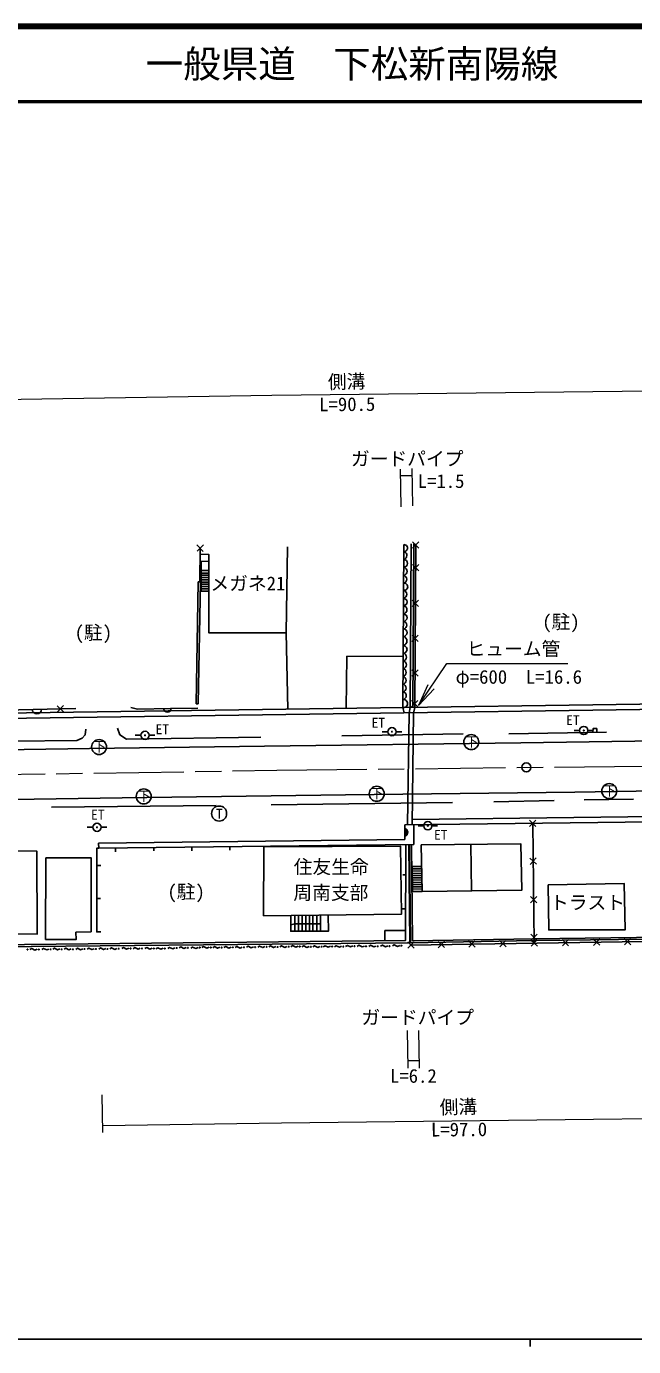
# Model space of a CAD drawing. Units: millimetres at full size, sheet at 1:1000; details may follow other scales. Extents: x -36168206 to 680000, y -213619760 to 380000.
# Drawn here: x 200837 to 281764, y 204000 to 380000 of the extents above; entities that cross this region are included whole.
import ezdxf
from ezdxf.enums import TextEntityAlignment as Align

# ---------------------------------------------------------------- set-up
doc = ezdxf.new("R2010")
doc.units = ezdxf.units.MM
doc.header["$LTSCALE"] = 1000
doc.linetypes.add('CHAIN', pattern=[18.5, 12, -1.5, 3.5, -1.5])
for name, color, linetype, lineweight in [('M-BGD', 7, 'Continuous', 25), ('M-BGD-EXST', 7, 'Continuous', 25), ('M-BMK', 2, 'CHAIN', 13), ('M-BMK-HTXT', 7, 'Continuous', 13), ('M-BMK-SRVR', 3, 'Continuous', 25), ('M-STR-HTXT', 7, 'Continuous', 13), ('M-STR-STRC', 7, 'Continuous', 25), ('M-TTL', 2, 'Continuous', 140), ('M-TTL-BAND', 7, 'Continuous', 25), ('M-TTL-LINE', 7, 'Continuous', 50)]:
    doc.layers.add(name, color=color, linetype=linetype, lineweight=lineweight)
doc.layers.add('M-TTL-TXT', color=7, linetype='Continuous')
doc.styles.add('ＭＳ ゴシック', font='')
doc.styles.get('ＭＳ ゴシック').set_extended_font_data('MS Gothic')

# ---------------------------------------------------------------- blocks, each defined once
blk = doc.blocks.new('open_arrow')
at = {"color": 0, "linetype": 'Continuous', "lineweight": -2}
blk.add_lwpolyline([(7.5, 1.25), (0, 0), (7.5, -1.25)], dxfattribs=at)

msp = doc.modelspace()

# ---------------------------------------------------------------- hatches: boundary and pattern name
at = {"layer": 'M-BGD'}
for points in [[(216602, 285494, 1), (216702, 285494, 1)], [(249512, 285975, 1), (249612, 285975, 1)], [(275073, 286138, 1), (275173, 286138, 1)], [(210198, 273233, 1), (210298, 273233, 1)], [(251274, 272064, 0.82183), (251274, 273055)], [(254292, 273434, 1), (254392, 273434, 1)]]:
    msp.add_hatch(color=256, dxfattribs=at).paths.add_polyline_path(points)

# ---------------------------------------------------------------- linework, layer by layer
for p, q in [((224418, 310019), (223572, 310865)), ((223580, 310024), (224421, 310865)), ((223996, 310440), (223947, 305944)), ((252120, 311026), (251994, 289201)), ((252295, 310454), (253146, 311295)), ((252305, 311292), (253141, 310446)), ((252470, 311024), (252344, 289206)), ((252720, 311022), (252594, 289209)), ((252278, 307444), (253128, 308285)), ((252287, 308282), (253123, 307436)), ((224126, 306828), (225150, 306825)), ((224126, 306528), (225149, 306525)), ((224127, 307128), (225150, 307125)), ((224128, 307457), (225151, 307455)), ((223731, 305948), (223443, 289675)), ((223731, 305948), (224031, 305943)), ((224031, 305943), (223743, 289670)), ((224121, 304728), (225145, 304725)), ((224122, 305028), (225145, 305025)), ((224123, 305628), (225147, 305625)), ((224123, 305328), (225146, 305325)), ((224124, 305928), (225148, 305925)), ((224125, 306228), (225148, 306225)), ((252250, 302681), (253101, 303521)), ((252260, 303519), (253096, 302673)), ((235466, 299175), (235674, 288969)), ((252223, 297987), (253074, 298828)), ((252233, 298825), (253069, 297980)), ((252197, 293396), (253047, 294237)), ((252206, 294234), (253042, 293388)), ((197684, 288430), (288542, 289719)), ((197694, 287730), (288552, 289019)), ((205802, 288618), (204935, 289442)), ((204964, 288602), (205783, 289464)), ((223743, 289670), (223443, 289675)), ((252174, 290114), (253027, 289285)), ((252182, 289276), (253015, 290133)), ((216102, 285494), (215352, 285494)), ((217202, 285494), (217952, 285494)), ((242875, 285406), (259044, 285691)), ((249012, 285975), (248262, 285975)), ((250112, 285975), (250862, 285975)), ((265131, 285690), (278155, 285934)), ((274573, 286138), (273823, 286138)), ((275673, 286138), (276423, 286138)), ((233471, 276245), (257607, 276532)), ((263117, 276638), (271166, 276797)), ((275167, 276878), (281755, 276986)), ((204187, 275918), (226133, 276137)), ((209698, 273233), (208948, 273233)), ((210798, 273233), (211548, 273233)), ((251274, 271602), (251274, 273554)), ((252474, 270916), (252474, 273569)), ((253792, 273434), (253042, 273434)), ((254892, 273434), (255642, 273434)), ((267892, 274178), (268743, 273347)), ((267898, 273340), (268733, 274196)), ((268513, 257786), (268314, 273766)), ((251274, 271602), (210467, 271131)), ((210467, 271131), (210475, 270431)), ((252474, 270916), (210475, 270431)), ((212713, 269964), (212707, 270457)), ((217800, 270090), (217800, 270516)), ((222875, 270110), (222875, 270574)), ((227958, 270169), (227958, 270633)), ((251955, 257841), (251802, 270908)), ((260078, 270966), (260160, 264776)), ((210762, 268154), (210203, 268154)), ((252258, 268018), (253508, 267984)), ((252264, 267683), (253515, 267710)), ((267955, 269128), (268806, 268297)), ((267961, 268289), (268796, 269146)), ((251017, 266909), (251402, 266907)), ((252269, 267383), (253523, 267410)), ((252274, 267084), (253530, 267110)), ((252279, 266784), (253538, 266811)), ((252284, 266484), (253546, 266511)), ((252289, 266184), (253553, 266211)), ((252293, 265884), (253561, 265911)), ((252298, 265584), (253568, 265611)), ((252303, 265284), (253576, 265311)), ((252308, 264984), (253584, 265011)), ((268025, 263145), (268860, 264001)), ((210707, 263721), (210203, 263721)), ((250957, 262340), (251379, 262338)), ((268019, 263983), (268870, 263153)), ((236593, 261521), (236593, 259364)), ((237118, 261521), (237118, 259364)), ((237579, 261521), (237579, 259364)), ((238096, 261521), (238096, 259364)), ((238577, 261521), (238577, 259364)), ((239032, 261521), (239032, 259364)), ((239561, 261521), (239561, 259364)), ((240020, 261525), (240020, 259364)), ((268925, 258139), (268074, 258970)), ((268920, 258978), (268085, 258121)), ((196315, 257268), (251955, 257841)), ((252514, 257122), (251655, 257955)), ((251676, 257114), (252504, 257967)), ((256562, 257183), (255703, 258016)), ((255724, 257175), (256552, 258029)), ((260633, 257245), (259775, 258078)), ((259795, 257237), (260623, 258091)), ((264768, 257308), (263910, 258140)), ((263930, 257300), (264758, 258153)), ((268941, 257371), (268082, 258204)), ((268103, 257363), (268931, 258217)), ((273109, 257434), (272251, 258267)), ((272271, 257426), (273099, 258280)), ((277255, 257497), (276397, 258330)), ((276417, 257489), (277245, 258343)), ((281375, 257560), (280516, 258392)), ((280537, 257552), (281365, 258405))]:
    msp.add_line(p, q, dxfattribs=at)
for points in [[(197901, 310225), (197901, 288837), (207439, 289082)], [(223988, 309643), (225156, 309581), (225132, 299175), (235466, 299175), (235640, 310621)], [(251158, 310918), (251006, 289187), (251199, 288489)], [(225154, 308699), (224131, 308654), (224121, 304728)], [(243452, 289079), (243536, 296001), (251054, 296029)], [(214764, 289180), (215624, 288986), (220046, 289050), (223684, 289131)], [(251647, 273558), (251849, 288499), (251994, 289201)], [(252247, 273566), (252448, 288433), (252594, 289209)], [(190359, 284623), (207543, 284780), (208258, 285117), (208669, 285552), (208776, 286332)], [(212980, 286426), (213291, 285572), (214186, 284976), (232090, 285225)], [(276311, 285899), (276356, 286387), (276857, 286380), (276866, 285910)], [(304699, 274980), (295331, 274803), (252256, 274266), (252247, 273567)], [(304708, 274280), (295342, 274103), (251274, 273554)], [(196315, 257568), (251357, 258135), (251423, 270904)], [(210736, 259272), (210203, 259272), (210203, 270431), (210475, 270431)], [(305998, 258596), (268509, 258129), (252044, 257843), (251893, 270909)], [(306001, 258847), (268505, 258379), (252291, 258097), (252143, 270912)], [(252258, 268018), (252313, 264672), (253592, 264689)], [(236068, 261483), (236068, 259364), (241086, 259364), (241063, 261537)], [(236068, 260215), (236602, 260376), (240020, 260376)], [(248612, 258106), (248624, 259471), (251364, 259457)], [(202264, 256987), (201967, 256866), (201550, 257086), (201315, 256942)], [(203837, 256995), (203542, 256872), (203123, 257088), (202889, 256942)], [(205299, 257010), (205001, 256894), (204587, 257120), (204350, 256980)], [(206810, 257006), (206509, 256896), (206100, 257130), (205860, 256995)], [(208351, 257036), (208059, 256904), (207634, 257109), (207405, 256957)], [(209871, 257043), (209576, 256920), (209157, 257136), (208923, 256990)], [(211418, 257053), (211123, 256929), (210704, 257145), (210470, 257000)], [(212905, 257079), (212611, 256953), (212190, 257165), (211957, 257017)], [(214491, 257109), (214196, 256986), (213777, 257202), (213543, 257056)], [(216017, 257107), (215723, 256980), (215301, 257192), (215069, 257044)], [(217582, 257109), (217287, 256986), (216868, 257202), (216634, 257056)], [(219052, 257095), (218759, 256965), (218335, 257172), (218105, 257021)], [(220636, 257164), (220346, 257027), (219917, 257223), (219691, 257066)], [(222127, 257195), (221832, 257072), (221413, 257288), (221179, 257142)], [(223708, 257218), (223421, 257076), (222989, 257265), (222765, 257105)], [(225174, 257243), (224878, 257119), (224459, 257335), (224225, 257190)], [(226624, 257233), (226328, 257110), (225909, 257326), (225675, 257180)], [(228121, 257262), (227825, 257138), (227406, 257354), (227172, 257209)], [(229610, 257265), (229318, 257134), (228893, 257339), (228663, 257188)], [(231101, 257299), (230806, 257176), (230387, 257392), (230153, 257246)], [(232626, 257320), (232334, 257187), (231908, 257388), (231679, 257235)], [(234086, 257321), (233789, 257201), (233373, 257422), (233137, 257279)], [(235567, 257353), (235273, 257226), (234851, 257436), (234620, 257288)], [(237036, 257366), (236741, 257242), (236322, 257458), (236088, 257313)], [(238517, 257340), (238220, 257221), (237804, 257444), (237568, 257302)], [(239959, 257347), (239664, 257223), (239245, 257439), (239011, 257294)], [(241352, 257363), (241058, 257236), (240636, 257446), (240404, 257298)], [(242852, 257363), (242558, 257236), (242136, 257447), (241904, 257299)], [(244330, 257409), (244037, 257279), (243614, 257487), (243383, 257337)], [(245879, 257405), (245582, 257284), (245165, 257504), (244930, 257360)], [(247423, 257404), (247128, 257280), (246709, 257496), (246475, 257351)], [(248999, 257434), (248702, 257313), (248285, 257532), (248050, 257389)], [(250589, 257484), (250296, 257355), (249873, 257562), (249642, 257412)], [(305733, 255096), (305756, 258351), (251927, 257534)]]:
    msp.add_lwpolyline(points, dxfattribs=at)
for points in [[(253435, 270892), (266721, 271040), (266882, 264864), (253592, 264689)], [(197540, 270074), (202245, 270034), (202265, 258966), (197619, 259005)], [(232476, 270628), (250708, 270713), (250821, 261641), (232448, 261444)], [(203417, 269143), (209467, 269163), (209467, 259300), (207430, 259241), (207450, 258253), (203397, 258273)], [(270386, 265551), (280517, 265732), (280649, 259579), (270452, 259546)]]:
    msp.add_lwpolyline(points, close=True, dxfattribs=at)
for centre, radius in [((216652, 285494), 550), ((216652, 285494), 50), ((249562, 285975), 550), ((249562, 285975), 50), ((275123, 286138), 550), ((275123, 286138), 50), ((210248, 273233), 550), ((210248, 273233), 50), ((254342, 273434), 550), ((254342, 273434), 50), ((200977, 256947), 50), ((202494, 256947), 50), ((204068, 256957), 50), ((205529, 256966), 50), ((207039, 256957), 50), ((208583, 257004), 50), ((210102, 257005), 50), ((211649, 257014), 50), ((213137, 257042), 50), ((214722, 257071), 50), ((216248, 257071), 50), ((217813, 257071), 50), ((219284, 257062), 50), ((220868, 257137), 50), ((222358, 257157), 50), ((223941, 257195), 50), ((225405, 257204), 50), ((226855, 257195), 50), ((228352, 257223), 50), ((229842, 257233), 50), ((231332, 257261), 50), ((232858, 257289), 50), ((234317, 257280), 50), ((235799, 257318), 50), ((237267, 257327), 50), ((238748, 257299), 50), ((240190, 257308), 50), ((241583, 257327), 50), ((243083, 257327), 50), ((244562, 257375), 50), ((246110, 257365), 50), ((247654, 257365), 50), ((249229, 257394), 50), ((250821, 257450), 50)]:
    msp.add_circle(centre, radius, dxfattribs=at)
for centre, radius, start, end in [((251027, 309471), 523, 282.96866, 76.23027), ((251156, 310448), 470, 269.41488, 89.78405), ((251074, 308419), 546, 276.65847, 82.54046), ((250977, 306301), 556, 285.17899, 74.01995), ((251037, 307357), 530, 280.09809, 79.10085), ((250998, 304291), 550, 281.51461, 77.68432), ((251189, 305296), 473, 261.0957, 98.10323), ((250988, 302226), 573, 280.6428, 78.55613), ((251096, 303269), 482, 270.65168, 88.54725), ((251076, 301172), 491, 271.29001, 87.90892), ((251058, 299195), 509, 271.6228, 87.57613), ((251060, 300192), 489, 272.36448, 86.83445), ((251063, 296951), 506, 269.32366, 89.87528), ((250932, 298072), 630, 282.12077, 77.07816), ((250967, 295919), 534, 278.90487, 80.29406), ((250917, 293868), 543, 282.56829, 76.63064), ((250982, 294894), 501, 276.9331, 82.26583), ((250941, 291796), 519, 278.87955, 80.31938), ((250929, 292823), 526, 280.90513, 78.2938), ((250954, 290769), 518, 276.62494, 82.57399), ((202230, 289004), 641, 186.46897, 356.47523), ((219629, 289087), 504, 185.71937, 356.00824), ((251100, 289720), 541, 260.02725, 99.17168), ((251177, 272560), 505, 281.1709, 78.8291)]:
    msp.add_arc(centre, radius, start, end, dxfattribs=at)
at = {"layer": 'M-BGD-EXST'}
for centre in [(260132, 284586), (210520, 283931), (216476, 277343), (247529, 277694), (278527, 278054), (226527, 275066)]:
    msp.add_circle(centre, 1000, dxfattribs=at)
at = {"layer": 'M-BMK'}
msp.add_lwpolyline([(67031, 278454), (86431, 278732), (154330, 279595), (234206, 280827), (294708, 281532), (354723, 282454), (386841, 282929), (413656, 283279), (452005, 283873), (472541, 284227), (535201, 285043), (568037, 285558)], dxfattribs=at)
at = {"layer": 'M-BMK-SRVR'}
msp.add_circle((267475, 281215), 600, dxfattribs=at)
at = {"layer": 'M-STR-HTXT'}
for p, q in [((250646, 320971), (250744, 315936)), ((252196, 321055), (252279, 316075)), ((252212, 320079), (250664, 320077)), ((251605, 246154), (251658, 241122)), ((253098, 246145), (253185, 241122)), ((253168, 242111), (251648, 242095)), ((211042, 232556), (210952, 237579))]:
    msp.add_line(p, q, dxfattribs=at)
for points in [[(197296, 330264), (233529, 330823), (288021, 331457)], [(253082, 289478), (256889, 295066), (273000, 295066)], [(211026, 233464), (234842, 233831), (295343, 234536), (305244, 234688)]]:
    msp.add_lwpolyline(points, dxfattribs=at)
at = {"layer": 'M-STR-STRC'}
for points in [[(66986, 281736), (104220, 282298), (128979, 282607), (148543, 282839), (170327, 283168), (188904, 283440), (209258, 283750), (232592, 284042), (266747, 284504), (294071, 284896), (303870, 285035)], [(96872, 275264), (97266, 275323), (98889, 275472), (101333, 275519), (105419, 275554), (124386, 275847), (144194, 276130), (160357, 276319), (184171, 276731), (213584, 277172), (243380, 277551), (273933, 277897), (303947, 278403), (304810, 278205), (305637, 277687), (306010, 277276), (306296, 276882)]]:
    msp.add_lwpolyline(points, dxfattribs=at)
at = {"layer": 'M-TTL'}
msp.add_line((680000, 380000), (40000, 380000), dxfattribs=at)
at = {"layer": 'M-TTL-BAND'}
for p, q in [((40000, 205000), (579000, 205000)), ((268000, 205000), (268000, 204000))]:
    msp.add_line(p, q, dxfattribs=at)
at = {"layer": 'M-TTL-LINE'}
msp.add_line((40000, 370000), (680000, 370000), dxfattribs=at)

# ---------------------------------------------------------------- block references
at = {"layer": 'M-STR-HTXT', "xscale": 400, "yscale": 400, "rotation": 55.7}
msp.add_blockref('open_arrow', (253082, 289478), dxfattribs=at)

# ---------------------------------------------------------------- texts
at = {"layer": 'M-BGD', "style": 'ＭＳ ゴシック'}
for p in [(218046, 285245), (246852, 286112), (272775, 286450), (209457, 273854), (255166, 271169)]:
    msp.add_text('ET', height=1320, dxfattribs=at).set_placement(p, align=Align.BOTTOM_LEFT)
at = {"layer": 'M-BGD-EXST', "style": 'ＭＳ ゴシック'}
for p in [(259279, 283599), (209668, 282944), (215624, 276356), (246677, 276707), (277674, 277067)]:
    msp.add_text('下', height=1320, dxfattribs=at).set_placement(p, align=Align.BOTTOM_LEFT)
msp.add_text('T', height=1320, dxfattribs=at).set_placement((226538, 275038), align=Align.MIDDLE_CENTER)
at = {"layer": 'M-BMK-HTXT', "style": 'ＭＳ ゴシック'}
for s, p in [('メガネ21', (225361, 304279)), ('(駐)', (269589, 299159)), ('(駐)', (207266, 297716)), ('住友生命', (236466, 266494)), ('(駐)', (219628, 263167)), ('周南支部', (236419, 263046)), ('トラスト', (270624, 261738))]:
    msp.add_text(s, height=1833, dxfattribs=at).set_placement(p, align=Align.BOTTOM_LEFT)
at = {"layer": 'M-STR-HTXT', "style": 'ＭＳ ゴシック'}
for s, rotation, p in [('側溝', 1.234, (241043, 331128)), ('L=90.5', 0.441, (239869, 328136)), ('側溝', 1.234, (255944, 234446)), ('L=97.0', 0.441, (254770, 231453))]:
    msp.add_text(s, height=1833, rotation=rotation, dxfattribs=at).set_placement(p, align=Align.BOTTOM_LEFT)
for s, p in [('ガードパイプ', (244090, 320901)), ('L=1.5', (252988, 317919)), ('ヒューム管', (259500, 295566)), ('φ=600  L=16.6', (258032, 291815)), ('ガードパイプ', (245491, 246420)), ('L=6.2', (249298, 238623))]:
    msp.add_text(s, height=1833, dxfattribs=at).set_placement(p, align=Align.BOTTOM_LEFT)
at = {"layer": 'M-TTL-TXT', "style": 'ＭＳ ゴシック'}
msp.add_text('一般県道\u3000下松新南陽線', height=3666, dxfattribs=at).set_placement((216734, 375000), align=Align.MIDDLE_LEFT)

doc.saveas('drawing.dxf')
